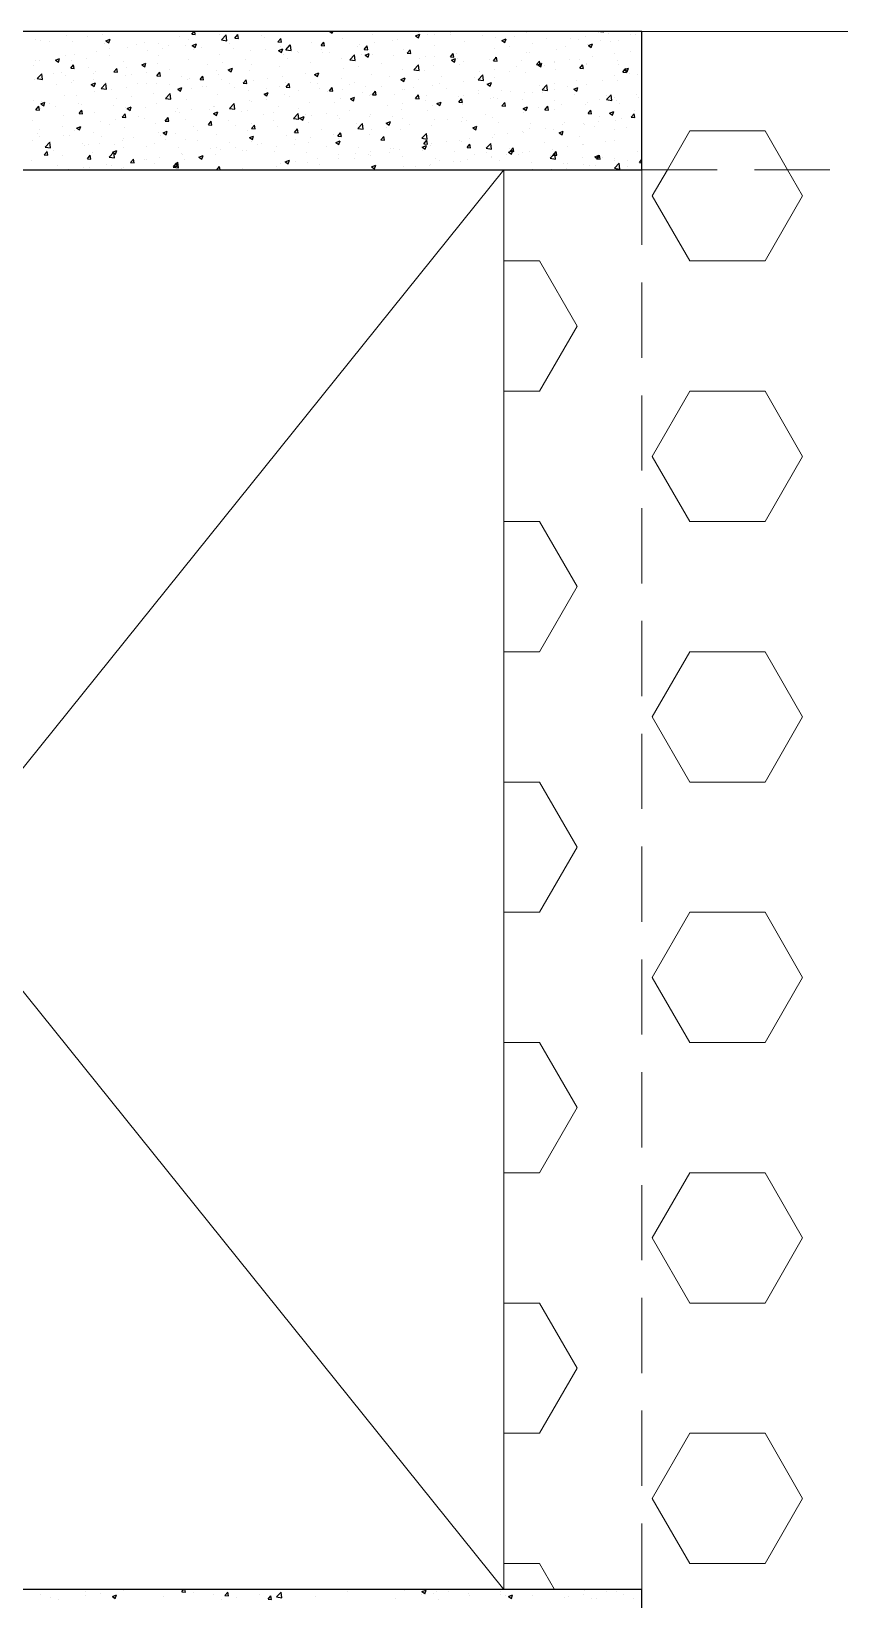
# Model space of a CAD drawing. Header units: millimetres. Extents: x 331487 to 517269, y 198509 to 399936.
# Drawn here: x 397064 to 398409, y 384942 to 387549 of the extents above; entities that cross this region are included whole.
import ezdxf

# ---------------------------------------------------------------- set-up
doc = ezdxf.new("R2010")
doc.units = ezdxf.units.MM
doc.header["$MEASUREMENT"] = 0
doc.linetypes.add('DASHED', pattern=[0.75, 0.5, -0.25])
doc.linetypes.add('DASHED2', pattern=[0.375, 0.25, -0.125])
doc.layers.add('9th_Sunk', color=251, linetype='DASHED', lineweight=5)
doc.layers.add('BEAM', color=1, linetype='Continuous', lineweight=5)
doc.layers.add('COLUMN', color=6, linetype='Continuous')

msp = doc.modelspace()

# ---------------------------------------------------------------- linework, layer by layer
at = {"layer": '9th_Sunk', "linetype": 'Continuous'}
for p, q in [((398122.4, 387319), (398159.8, 387383.9)), ((398159.8, 387383.9), (398284.8, 387383.9)), ((398322.2, 387319), (398284.8, 387383.9)), ((398097.3, 387275.6), (398122.4, 387319)), ((398347.3, 387275.6), (398322.2, 387319)), ((398159.8, 387167.4), (398097.3, 387275.6)), ((398284.8, 387167.4), (398347.3, 387275.6)), ((397850.1, 387167.4), (397909.8, 387167.4)), ((397972.3, 387059.1), (397909.8, 387167.4)), ((398159.8, 387167.4), (398284.8, 387167.4)), ((397909.8, 386950.8), (397972.3, 387059.1)), ((397850.1, 386950.8), (397909.8, 386950.8)), ((398097.3, 386842.6), (398159.8, 386950.8)), ((398159.8, 386950.8), (398284.8, 386950.8)), ((398347.3, 386842.6), (398284.8, 386950.8)), ((398159.8, 386734.3), (398097.3, 386842.6)), ((398284.8, 386734.3), (398347.3, 386842.6)), ((397850.1, 386734.3), (397909.8, 386734.3)), ((397972.3, 386626.1), (397909.8, 386734.3)), ((398159.8, 386734.3), (398284.8, 386734.3)), ((397909.8, 386517.8), (397972.3, 386626.1)), ((397850.1, 386517.8), (397909.8, 386517.8)), ((398097.3, 386409.6), (398159.8, 386517.8)), ((398159.8, 386517.8), (398284.8, 386517.8)), ((398347.3, 386409.6), (398284.8, 386517.8)), ((398159.8, 386301.3), (398097.3, 386409.6)), ((398284.8, 386301.3), (398347.3, 386409.6)), ((397850.1, 386301.3), (397909.8, 386301.3)), ((397972.3, 386193.1), (397909.8, 386301.3)), ((398159.8, 386301.3), (398284.8, 386301.3)), ((397909.8, 386084.8), (397972.3, 386193.1)), ((397850.1, 386084.8), (397909.8, 386084.8)), ((398097.3, 385976.6), (398159.8, 386084.8)), ((398159.8, 386084.8), (398284.8, 386084.8)), ((398347.3, 385976.6), (398284.8, 386084.8)), ((398159.8, 385868.3), (398097.3, 385976.6)), ((398284.8, 385868.3), (398347.3, 385976.6)), ((397850.1, 385868.3), (397909.8, 385868.3)), ((397972.3, 385760.1), (397909.8, 385868.3)), ((398159.8, 385868.3), (398284.8, 385868.3)), ((397909.8, 385651.8), (397972.3, 385760.1)), ((397850.1, 385651.8), (397909.8, 385651.8)), ((398097.3, 385543.6), (398159.8, 385651.8)), ((398159.8, 385651.8), (398284.8, 385651.8)), ((398347.3, 385543.6), (398284.8, 385651.8)), ((398159.8, 385435.3), (398097.3, 385543.6)), ((398284.8, 385435.3), (398347.3, 385543.6)), ((397850.1, 385435.3), (397909.8, 385435.3)), ((397972.3, 385327), (397909.8, 385435.3)), ((398159.8, 385435.3), (398284.8, 385435.3)), ((397909.8, 385218.8), (397972.3, 385327)), ((397850.1, 385218.8), (397909.8, 385218.8)), ((398097.3, 385110.5), (398159.8, 385218.8)), ((398159.8, 385218.8), (398284.8, 385218.8)), ((398347.3, 385110.5), (398284.8, 385218.8)), ((398159.8, 385002.3), (398097.3, 385110.5)), ((398284.8, 385002.3), (398347.3, 385110.5)), ((397850.1, 385002.3), (397909.8, 385002.3)), ((397934.8, 384959), (397909.8, 385002.3)), ((398159.8, 385002.3), (398284.8, 385002.3))]:
    msp.add_line(p, q, dxfattribs=at)
at = {"layer": 'BEAM'}
for p, q in [((398080.1, 387549), (402900.1, 387549)), ((397850.1, 387319), (397850.1, 384959))]:
    msp.add_line(p, q, dxfattribs=at)
at = {"layer": 'BEAM', "ltscale": 250}
for p, q in [((395950.1, 384959), (397850.1, 387319)), ((395950.1, 387319), (397850.1, 384959))]:
    msp.add_line(p, q, dxfattribs=at)
at = {"layer": 'BEAM', "linetype": 'DASHED2', "ltscale": 500}
for q in [(398080.1, 384959), (402900.1, 387319)]:
    msp.add_line((398080.1, 387319), q, dxfattribs=at)
at = {"layer": 'COLUMN'}
for p, q in [((398080.1, 387549), (393590.1, 387549)), ((398080.1, 387319), (398080.1, 387549)), ((395950.1, 387319), (398080.1, 387319)), ((398080.1, 384959), (395950.1, 384959)), ((398080.1, 384659), (398080.1, 384959))]:
    msp.add_line(p, q, dxfattribs=at)
at = {"layer": 'COLUMN', "color": 2, "linetype": 'Continuous'}
for p, q in [((397123.1, 387541.8), (397123.1, 387541.8)), ((397158, 387539.8), (397158, 387539.8)), ((397173.6, 387548.2), (397173.6, 387548.2)), ((397183.1, 387543.1), (397183.1, 387543.1)), ((397220.9, 387548.1), (397220.9, 387548.1)), ((397310.9, 387540.2), (397310.9, 387540.2)), ((397331.1, 387544.2), (397335.2, 387549)), ((397331.1, 387544.2), (397337, 387543.6)), ((397337, 387543.6), (397336, 387549)), ((397378.1, 387543.3), (397378.1, 387543.3)), ((397380.6, 387534.9), (397388.4, 387543)), ((397389.5, 387533.5), (397388.4, 387543)), ((397402.8, 387537.9), (397407.6, 387543.6)), ((397408.8, 387537.4), (397407.6, 387543.6)), ((397446.8, 387541.8), (397446.8, 387541.8)), ((397451.5, 387538.3), (397451.5, 387538.3)), ((397509.8, 387548.3), (397509.8, 387548.3)), ((397560.7, 387549), (397564.7, 387546.3)), ((397564.7, 387546.3), (397565.6, 387549)), ((397582.1, 387538), (397582.1, 387538)), ((397632.6, 387544.4), (397632.6, 387544.4)), ((397654.5, 387548.7), (397654.5, 387548.7)), ((397703.4, 387541.7), (397710.4, 387544.4)), ((397703.4, 387541.7), (397708.4, 387538.3)), ((397707.9, 387546.5), (397707.9, 387546.5)), ((397708.4, 387538.3), (397710.4, 387544.4)), ((397722.9, 387543.3), (397722.9, 387543.3)), ((397735.7, 387543.9), (397735.7, 387543.9)), ((397760.8, 387547.2), (397760.8, 387547.2)), ((397761.2, 387544.2), (397761.2, 387544.2)), ((397814.6, 387542), (397814.6, 387542)), ((397837.1, 387539.6), (397837.1, 387539.6)), ((397868, 387539.7), (397868, 387539.7)), ((397888.4, 387546.6), (397888.4, 387546.6)), ((397953.7, 387548.6), (397953.7, 387548.6)), ((397986.6, 387541), (397986.6, 387541)), ((398007.1, 387546.4), (398007.1, 387546.4)), ((398011.1, 387549), (398016.6, 387548.2)), ((398016.6, 387548.2), (398016.5, 387549)), ((398024.5, 387545.9), (398024.5, 387545.9)), ((398060.4, 387544.1), (398060.4, 387544.1)), ((398068.7, 387543.7), (398068.7, 387543.7)), ((397071.8, 387534.7), (397071.8, 387534.7)), ((397079.7, 387533.9), (397079.7, 387533.9)), ((397094.9, 387531.5), (397094.9, 387531.5)), ((397133, 387531.6), (397133, 387531.6)), ((397172.4, 387514.9), (397172.4, 387514.9)), ((397186.4, 387529.4), (397186.4, 387529.4)), ((397188.3, 387533.5), (397195.3, 387536.1)), ((397188.3, 387533.5), (397193.3, 387530.1)), ((397193.2, 387530.1), (397195.3, 387536.1)), ((397194.2, 387520.2), (397194.2, 387520.2)), ((397224.3, 387522.4), (397224.3, 387522.4)), ((397239.8, 387527.1), (397239.8, 387527.1)), ((397252.6, 387530.2), (397252.6, 387530.2)), ((397257.8, 387517), (397257.8, 387517)), ((397275.7, 387529.4), (397275.7, 387529.4)), ((397282.8, 387520.3), (397282.8, 387520.3)), ((397293.2, 387524.9), (397293.2, 387524.9)), ((397320.7, 387525.2), (397320.7, 387525.2)), ((397326.2, 387535.8), (397326.2, 387535.8)), ((397332, 387525.4), (397339, 387528.1)), ((397332, 387525.4), (397337, 387522.1)), ((397334.8, 387518.2), (397334.8, 387518.2)), ((397337, 387522.1), (397339, 387528.1)), ((397346.6, 387522.6), (397346.6, 387522.6)), ((397380.6, 387534.9), (397389.5, 387533.5)), ((397383.9, 387533.6), (397383.9, 387533.6)), ((397393.2, 387528.2), (397393.2, 387528.2)), ((397400, 387520.3), (397400, 387520.3)), ((397402.8, 387537.9), (397408.8, 387537.4)), ((397408.9, 387536.9), (397408.9, 387536.9)), ((397428.3, 387517.1), (397428.3, 387517.1)), ((397453.3, 387518.1), (397453.3, 387518.1)), ((397474.5, 387531.6), (397479.3, 387537.3)), ((397474.5, 387531.6), (397480.5, 387531.1)), ((397475.7, 387517.4), (397482.7, 387520.1)), ((397475.7, 387517.4), (397480.7, 387514.1)), ((397478.8, 387523.5), (397478.8, 387523.5)), ((397480.5, 387531.1), (397479.3, 387537.3)), ((397480.7, 387514.1), (397482.7, 387520.1)), ((397487.4, 387518.3), (397495.1, 387526.4)), ((397487.4, 387518.3), (397496.3, 387517)), ((397496.3, 387517), (397495.2, 387526.5)), ((397506.7, 387515.8), (397506.7, 387515.8)), ((397508.6, 387514), (397508.6, 387514)), ((397530.7, 387531), (397530.7, 387531)), ((397546.2, 387525.3), (397551.1, 387531.1)), ((397546.2, 387525.3), (397552.2, 387524.8)), ((397546.5, 387519), (397546.5, 387519)), ((397548, 387513.3), (397548, 387513.3)), ((397552.2, 387524.8), (397551.1, 387531.1)), ((397560.1, 387513.6), (397560.1, 387513.6)), ((397606.3, 387523.3), (397606.3, 387523.3)), ((397609.7, 387527.3), (397609.7, 387527.3)), ((397618, 387519.1), (397622.8, 387524.8)), ((397618, 387519.1), (397623.9, 387518.5)), ((397619.4, 387509.4), (397626.4, 387512.1)), ((397623.9, 387518.5), (397622.8, 387524.8)), ((397624.4, 387506.1), (397626.4, 387512.1)), ((397634.7, 387530.6), (397634.7, 387530.6)), ((397664.6, 387533.3), (397664.6, 387533.3)), ((397672.6, 387535.6), (397672.6, 387535.6)), ((397683.3, 387518.6), (397683.3, 387518.6)), ((397689.7, 387512.8), (397694.5, 387518.5)), ((397689.7, 387512.8), (397695.7, 387512.3)), ((397695.7, 387512.3), (397694.5, 387518.5)), ((397734.6, 387525.7), (397734.6, 387525.7)), ((397761.4, 387506.5), (397766.2, 387512.2)), ((397767.4, 387506), (397766.2, 387512.2)), ((397772.3, 387512.7), (397772.3, 387512.7)), ((397785.2, 387532.1), (397785.2, 387532.1)), ((397835.5, 387521.1), (397835.5, 387521.1)), ((397847.2, 387533.7), (397854.2, 387536.4)), ((397847.2, 387533.7), (397852.1, 387530.3)), ((397852.1, 387530.3), (397854.2, 387536.4)), ((397860.5, 387524.4), (397860.5, 387524.4)), ((397887.2, 387513.3), (397887.2, 387513.3)), ((397893.8, 387513.7), (397893.8, 387513.7)), ((397898.4, 387529.3), (397898.4, 387529.3)), ((397921.4, 387537.4), (397921.4, 387537.4)), ((397937.7, 387519.7), (397937.7, 387519.7)), ((397952.1, 387523.7), (397952.1, 387523.7)), ((397961.6, 387537.7), (397961.6, 387537.7)), ((397974.8, 387535.2), (397974.8, 387535.2)), ((397989.7, 387527.2), (397989.7, 387527.2)), ((397990.9, 387525.7), (397997.9, 387528.4)), ((397990.9, 387525.7), (397995.8, 387522.3)), ((397995.8, 387522.3), (397997.9, 387528.4)), ((398010.4, 387533.7), (398010.4, 387533.7)), ((398028.1, 387532.9), (398028.1, 387532.9)), ((398041, 387534.3), (398041, 387534.3)), ((398061.3, 387514.8), (398061.3, 387514.8)), ((397068.6, 387492.1), (397068.6, 387492.1)), ((397070.6, 387501.4), (397070.6, 387501.4)), ((397077.6, 387500.1), (397077.6, 387500.1)), ((397104.3, 387501.2), (397111.3, 387503.9)), ((397104.3, 387501.2), (397109.2, 387497.8)), ((397109.2, 387497.8), (397111.3, 387503.9)), ((397121.9, 387508.5), (397121.9, 387508.5)), ((397129.8, 387487.8), (397134.6, 387493.5)), ((397129.8, 387487.8), (397135.7, 387487.2)), ((397131.7, 387500.4), (397131.7, 387500.4)), ((397135.7, 387487.2), (397134.6, 387493.5)), ((397135.9, 387510.2), (397135.9, 387510.2)), ((397156.8, 387503.7), (397156.8, 387503.7)), ((397159.9, 387488.2), (397159.9, 387488.2)), ((397194.6, 387508.6), (397194.6, 387508.6)), ((397201.5, 387481.5), (397206.3, 387487.2)), ((397207.5, 387481), (397206.3, 387487.2)), ((397218.2, 387498.2), (397218.2, 387498.2)), ((397223.1, 387489.1), (397223.1, 387489.1)), ((397248, 387493.2), (397255, 387495.9)), ((397248, 387493.2), (397252.9, 387489.8)), ((397252.9, 387489.8), (397255, 387495.9)), ((397274.5, 387496.1), (397274.5, 387496.1)), ((397276.5, 387508.2), (397276.5, 387508.2)), ((397294.4, 387485.8), (397294.4, 387485.8)), ((397325, 387502.5), (397325, 387502.5)), ((397357.5, 387494.1), (397357.5, 387494.1)), ((397376.9, 387510), (397376.9, 387510)), ((397382.6, 387497.4), (397382.6, 387497.4)), ((397391.7, 387485.2), (397398.7, 387487.9)), ((397396.7, 387481.8), (397398.7, 387487.9)), ((397420.5, 387502.4), (397420.5, 387502.4)), ((397431.3, 387493.2), (397431.3, 387493.2)), ((397477.6, 387490.2), (397477.6, 387490.2)), ((397483.6, 387510.7), (397483.6, 387510.7)), ((397489.7, 387503.3), (397489.7, 387503.3)), ((397529.5, 387497.7), (397529.5, 387497.7)), ((397580.8, 387504.7), (397580.8, 387504.7)), ((397583.4, 387487.9), (397583.4, 387487.9)), ((397594.1, 387501.8), (397601.9, 387509.9)), ((397594.1, 387501.8), (397603, 387500.4)), ((397603, 387500.4), (397601.9, 387509.9)), ((397608.4, 387491.2), (397608.4, 387491.2)), ((397613.5, 387511.3), (397613.5, 387511.3)), ((397619.4, 387509.4), (397624.4, 387506.1)), ((397631.4, 387511.1), (397631.4, 387511.1)), ((397646.3, 387496.2), (397646.3, 387496.2)), ((397666.9, 387509.1), (397666.9, 387509.1)), ((397700.8, 387485.2), (397708.6, 387493.3)), ((397709.7, 387483.9), (397708.6, 387493.4)), ((397709.4, 387504.5), (397709.4, 387504.5)), ((397720.3, 387506.8), (397720.3, 387506.8)), ((397733.4, 387492.4), (397733.4, 387492.4)), ((397734.5, 387507.8), (397734.5, 387507.8)), ((397761.4, 387506.5), (397767.4, 387506)), ((397763.1, 387501.4), (397770.1, 387504.1)), ((397763.1, 387501.4), (397768.1, 387498.1)), ((397768.1, 387498.1), (397770.1, 387504.1)), ((397773.6, 387504.6), (397773.6, 387504.6)), ((397777.1, 387493.6), (397777.1, 387493.6)), ((397783.9, 387498.8), (397783.9, 387498.8)), ((397827, 387502.3), (397827, 387502.3)), ((397833.1, 387500.2), (397838, 387506)), ((397833.1, 387500.2), (397839.1, 387499.7)), ((397835.4, 387503.7), (397835.4, 387503.7)), ((397835.9, 387506.3), (397835.9, 387506.3)), ((397839.1, 387499.7), (397838, 387506)), ((397872.1, 387489.9), (397872.1, 387489.9)), ((397880.4, 387500), (397880.4, 387500)), ((397904.9, 387494), (397909.7, 387499.7)), ((397904.9, 387494), (397910.8, 387493.4)), ((397906.8, 387493.4), (397913.8, 387496.1)), ((397906.8, 387493.4), (397911.8, 387490.1)), ((397910.8, 387493.4), (397909.7, 387499.7)), ((397911.8, 387490.1), (397913.8, 387496.1)), ((397917.7, 387491.7), (397917.7, 387491.7)), ((397933.8, 387497.8), (397933.8, 387497.8)), ((397935.2, 387498.2), (397935.2, 387498.2)), ((397936.5, 387486.4), (397936.5, 387486.4)), ((397960.3, 387501.5), (397960.3, 387501.5)), ((397976, 387501.7), (397976, 387501.7)), ((397976.6, 387487.7), (397981.4, 387493.4)), ((397976.6, 387487.7), (397982.6, 387487.2)), ((397982.6, 387487.1), (397981.4, 387493.4)), ((397987.2, 387495.5), (397987.2, 387495.5)), ((397988.5, 387493.9), (397988.5, 387493.9)), ((397998.2, 387506.5), (397998.2, 387506.5)), ((398034.4, 387511.7), (398034.4, 387511.7)), ((398039.8, 387501), (398039.8, 387501)), ((398040.5, 387493.3), (398040.5, 387493.3)), ((398048.3, 387481.4), (398053.1, 387487.1)), ((398050.6, 387485.4), (398057.6, 387488.1)), ((398054.3, 387480.9), (398053.1, 387487.1)), ((398055.5, 387482), (398057.6, 387488.1)), ((397069.3, 387468.2), (397069.3, 387468.2)), ((397073.7, 387470.6), (397081.5, 387478.7)), ((397073.7, 387470.6), (397082.6, 387469.2)), ((397081.3, 387469.3), (397081.3, 387469.3)), ((397082.6, 387469.2), (397081.5, 387478.7)), ((397101.6, 387478.2), (397101.6, 387478.2)), ((397105.4, 387460.9), (397105.4, 387460.9)), ((397113.6, 387480.5), (397113.6, 387480.5)), ((397120.7, 387475.2), (397120.7, 387475.2)), ((397130.5, 387464.2), (397130.5, 387464.2)), ((397134.7, 387467.1), (397134.7, 387467.1)), ((397163.9, 387460.9), (397170.9, 387463.6)), ((397163.9, 387460.9), (397168.9, 387457.6)), ((397167, 387478.3), (397167, 387478.3)), ((397168.3, 387469.2), (397168.3, 387469.2)), ((397168.9, 387457.6), (397170.9, 387463.6)), ((397171.2, 387481.6), (397171.2, 387481.6)), ((397180.4, 387454), (397188.2, 387462.1)), ((397188, 387464.8), (397188, 387464.8)), ((397189.3, 387452.7), (397188.2, 387462.2)), ((397201.5, 387481.5), (397207.5, 387481)), ((397220.3, 387476), (397220.3, 387476)), ((397231.5, 387477.5), (397231.5, 387477.5)), ((397241.4, 387462.6), (397241.4, 387462.6)), ((397256.4, 387463.2), (397256.4, 387463.2)), ((397256.5, 387480.8), (397256.5, 387480.8)), ((397273.2, 387475.2), (397278, 387481)), ((397273.2, 387475.2), (397279.2, 387474.7)), ((397273.3, 387462.8), (397273.3, 387462.8)), ((397273.7, 387473.8), (397273.7, 387473.8)), ((397279.2, 387474.7), (397278, 387481)), ((397294.8, 387460.3), (397294.8, 387460.3)), ((397314.7, 387473.2), (397314.7, 387473.2)), ((397323.8, 387469.2), (397323.8, 387469.2)), ((397327.1, 387471.5), (397327.1, 387471.5)), ((397344.9, 387468.9), (397349.8, 387474.7)), ((397344.9, 387468.9), (397350.9, 387468.4)), ((397350.9, 387468.4), (397349.8, 387474.7)), ((397373, 387483.2), (397373, 387483.2)), ((397375.7, 387476.7), (397375.7, 387476.7)), ((397380.5, 387469.2), (397380.5, 387469.2)), ((397391.7, 387485.2), (397396.7, 387481.8)), ((397394.1, 387463), (397394.1, 387463)), ((397416.7, 387462.7), (397421.5, 387468.4)), ((397416.7, 387462.7), (397422.6, 387462.1)), ((397422.6, 387462.1), (397421.5, 387468.4)), ((397427.1, 387483.8), (397427.1, 387483.8)), ((397433.9, 387467), (397433.9, 387467)), ((397457.3, 387471.3), (397457.3, 387471.3)), ((397482.3, 387474.6), (397482.3, 387474.6)), ((397487.3, 387464.7), (397487.3, 387464.7)), ((397488.4, 387456.4), (397493.2, 387462.1)), ((397494.4, 387455.9), (397493.2, 387462.1)), ((397520.2, 387479.6), (397520.2, 387479.6)), ((397528.3, 387464.4), (397528.3, 387464.4)), ((397535.4, 387477.2), (397542.4, 387479.9)), ((397535.4, 387477.2), (397540.4, 387473.8)), ((397540.4, 387473.8), (397542.4, 387479.9)), ((397540.6, 387462.5), (397540.6, 387462.5)), ((397579.6, 387471.4), (397579.6, 387471.4)), ((397594, 387460.2), (397594, 387460.2)), ((397602.2, 387463.6), (397602.2, 387463.6)), ((397630.1, 387477.8), (397630.1, 387477.8)), ((397660.5, 387473.6), (397660.5, 387473.6)), ((397679.1, 387469.2), (397686.1, 387471.9)), ((397679.1, 387469.2), (397684.1, 387465.8)), ((397682.1, 387485.3), (397682.1, 387485.3)), ((397683.1, 387465), (397683.1, 387465)), ((397684.1, 387465.8), (397686.1, 387471.9)), ((397700.8, 387485.2), (397709.7, 387483.9)), ((397708.2, 387468.3), (397708.2, 387468.3)), ((397718.8, 387483.6), (397718.8, 387483.6)), ((397742.8, 387461.7), (397742.8, 387461.7)), ((397746, 387473.3), (397746, 387473.3)), ((397782.7, 387465.5), (397782.7, 387465.5)), ((397801.1, 387471.7), (397801.1, 387471.7)), ((397807.5, 387468.7), (397815.3, 387476.8)), ((397807.5, 387468.7), (397816.4, 387467.3)), ((397809.2, 387481.6), (397809.2, 387481.6)), ((397816.4, 387467.3), (397815.3, 387476.8)), ((397822.8, 387461.2), (397829.8, 387463.8)), ((397822.8, 387461.2), (397827.8, 387457.8)), ((397827.8, 387457.8), (397829.8, 387463.8)), ((397834.2, 387484.9), (397834.2, 387484.9)), ((397834.7, 387473), (397834.7, 387473)), ((397859.4, 387481.7), (397859.4, 387481.7)), ((397886, 387480), (397886, 387480)), ((397914.3, 387452.1), (397922, 387460.2)), ((397923.2, 387450.8), (397922.1, 387460.3)), ((397934, 387462.1), (397934, 387462.1)), ((397971.8, 387467.1), (397971.8, 387467.1)), ((397987.2, 387460.6), (397987.2, 387460.6)), ((398014.2, 387466.7), (398014.2, 387466.7)), ((398035, 387475.4), (398035, 387475.4)), ((398038.6, 387467.7), (398038.6, 387467.7)), ((398048.3, 387481.4), (398054.3, 387480.9)), ((398050.6, 387485.4), (398055.5, 387482)), ((398060, 387478.7), (398060, 387478.7)), ((398072.6, 387476.7), (398072.6, 387476.7)), ((397068.1, 387434.9), (397068.1, 387434.9)), ((397119.5, 387441.9), (397119.5, 387441.9)), ((397139.8, 387443.2), (397139.8, 387443.2)), ((397170, 387448.3), (397170, 387448.3)), ((397180.5, 387454), (397189.3, 387452.7)), ((397198.1, 387453.2), (397198.1, 387453.2)), ((397205.2, 387438.1), (397205.2, 387438.1)), ((397221.9, 387455.8), (397221.9, 387455.8)), ((397230.2, 387441.4), (397230.2, 387441.4)), ((397268.1, 387446.4), (397268.1, 387446.4)), ((397287.2, 387437.5), (397295, 387445.6)), ((397287.2, 387437.5), (397296.1, 387436.1)), ((397296.1, 387436.1), (397295, 387445.6)), ((397307.7, 387452.9), (397314.7, 387455.6)), ((397307.7, 387452.9), (397312.6, 387449.6)), ((397312.6, 387449.6), (397314.7, 387455.6)), ((397322.6, 387436), (397322.6, 387436)), ((397331.2, 387454.7), (397331.2, 387454.7)), ((397348.2, 387458.1), (397348.2, 387458.1)), ((397356.3, 387458), (397356.3, 387458)), ((397374.5, 387443.5), (397374.5, 387443.5)), ((397401.6, 387455.8), (397401.6, 387455.8)), ((397425.8, 387450.5), (397425.8, 387450.5)), ((397451.4, 387444.9), (397458.4, 387447.6)), ((397451.4, 387444.9), (397456.3, 387441.6)), ((397455, 387453.6), (397455, 387453.6)), ((397456, 387435.1), (397456, 387435.1)), ((397456.3, 387441.6), (397458.4, 387447.6)), ((397476.3, 387456.9), (397476.3, 387456.9)), ((397485.5, 387443.6), (397485.5, 387443.6)), ((397488.4, 387456.4), (397494.4, 387455.9)), ((397493.9, 387440.1), (397493.9, 387440.1)), ((397508.3, 387451.3), (397508.3, 387451.3)), ((397543.9, 387453.6), (397543.9, 387453.6)), ((397557.1, 387448.4), (397557.1, 387448.4)), ((397560.1, 387450.1), (397564.9, 387455.9)), ((397560.1, 387450.1), (397566.1, 387449.6)), ((397561.7, 387449), (397561.7, 387449)), ((397566.1, 387449.6), (397564.9, 387455.8)), ((397578.4, 387438.1), (397578.4, 387438.1)), ((397582.1, 387451.7), (397582.1, 387451.7)), ((397595.1, 387436.9), (397602.1, 387439.6)), ((397595.1, 387436.9), (397600.1, 387433.6)), ((397600.1, 387433.6), (397602.1, 387439.6)), ((397615.1, 387446.8), (397615.1, 387446.8)), ((397620, 387456.7), (397620, 387456.7)), ((397626.1, 387441.7), (397626.1, 387441.7)), ((397628.9, 387444.6), (397628.9, 387444.6)), ((397631.8, 387443.8), (397636.7, 387449.6)), ((397631.8, 387443.8), (397637.8, 387443.3)), ((397637.8, 387443.3), (397636.7, 387449.6)), ((397647.4, 387458), (397647.4, 387458)), ((397668.5, 387444.5), (397668.5, 387444.5)), ((397680.9, 387452), (397680.9, 387452)), ((397684.5, 387451.7), (397684.5, 387451.7)), ((397700.8, 387455.7), (397700.8, 387455.7)), ((397703.6, 387437.6), (397708.4, 387443.3)), ((397703.6, 387437.6), (397709.5, 387437)), ((397709.5, 387437), (397708.4, 387443.3)), ((397719.7, 387433.9), (397719.7, 387433.9)), ((397721.9, 387442.3), (397721.9, 387442.3)), ((397732.2, 387459.1), (397732.2, 387459.1)), ((397754.2, 387453.5), (397754.2, 387453.5)), ((397775.2, 387440), (397775.2, 387440)), ((397775.3, 387431.3), (397780.1, 387437)), ((397781.3, 387430.8), (397780.1, 387437)), ((397782.9, 387442.2), (397782.9, 387442.2)), ((397807.5, 387451.2), (397807.5, 387451.2)), ((397807.9, 387445.5), (397807.9, 387445.5)), ((397828.6, 387437.8), (397828.6, 387437.8)), ((397833.4, 387439.7), (397833.4, 387439.7)), ((397839.3, 387436.7), (397839.3, 387436.7)), ((397845.8, 387450.5), (397845.8, 387450.5)), ((397860.9, 387448.9), (397860.9, 387448.9)), ((397882, 387435.5), (397882, 387435.5)), ((397884.8, 387446.7), (397884.8, 387446.7)), ((397897.6, 387446.7), (397897.6, 387446.7)), ((397908.9, 387458.8), (397908.9, 387458.8)), ((397914.3, 387452.1), (397923.2, 387450.8)), ((397914.3, 387446.7), (397914.3, 387446.7)), ((397935.3, 387453.1), (397935.3, 387453.1)), ((397955.9, 387456.7), (397955.9, 387456.7)), ((397966.5, 387453.2), (397973.5, 387455.8)), ((397966.5, 387453.2), (397971.5, 387449.8)), ((397967.7, 387444.4), (397967.7, 387444.4)), ((397971.5, 387449.8), (397973.5, 387455.8)), ((398008.7, 387435.9), (398008.7, 387435.9)), ((398021, 387435.6), (398028.8, 387443.7)), ((398021, 387435.6), (398029.9, 387434.2)), ((398021.1, 387442.2), (398021.1, 387442.2)), ((398029.9, 387434.2), (398028.8, 387443.7)), ((398033.7, 387439.2), (398033.7, 387439.2)), ((398037.4, 387434.4), (398037.4, 387434.4)), ((398071.6, 387444.2), (398071.6, 387444.2)), ((398074.5, 387439.9), (398074.5, 387439.9)), ((397071.9, 387418.8), (397076.7, 387424.6)), ((397071.9, 387418.8), (397077.9, 387418.3)), ((397077.9, 387418.3), (397076.7, 387424.6)), ((397079.1, 387421.5), (397079.1, 387421.5)), ((397079.9, 387428.7), (397086.9, 387431.4)), ((397079.9, 387428.7), (397084.9, 387425.3)), ((397081.4, 387433.2), (397081.4, 387433.2)), ((397084.9, 387425.3), (397086.9, 387431.4)), ((397093.7, 387429.7), (397093.7, 387429.7)), ((397104.1, 387424.8), (397104.1, 387424.8)), ((397118.3, 387408.6), (397118.3, 387408.6)), ((397142, 387429.8), (397142, 387429.8)), ((397143.6, 387412.5), (397148.5, 387418.3)), ((397143.6, 387412.5), (397149.6, 387412)), ((397147.1, 387427.4), (397147.1, 387427.4)), ((397149.6, 387412), (397148.5, 387418.3)), ((397168.8, 387415), (397168.8, 387415)), ((397200.4, 387425.2), (397200.4, 387425.2)), ((397215.4, 387406.3), (397220.2, 387412)), ((397221.3, 387405.7), (397220.2, 387412)), ((397220.7, 387422.5), (397220.7, 387422.5)), ((397223.6, 387420.7), (397230.6, 387423.4)), ((397223.6, 387420.7), (397228.6, 387417.3)), ((397228.6, 387417.3), (397230.6, 387423.4)), ((397253.8, 387422.9), (397253.8, 387422.9)), ((397272, 387429.6), (397272, 387429.6)), ((397304.9, 387415.2), (397304.9, 387415.2)), ((397307.2, 387420.7), (397307.2, 387420.7)), ((397310.6, 387413.6), (397310.6, 387413.6)), ((397330, 387418.5), (397330, 387418.5)), ((397360.6, 387418.4), (397360.6, 387418.4)), ((397367.4, 387412.7), (397374.4, 387415.4)), ((397367.4, 387412.7), (397372.3, 387409.3)), ((397367.8, 387423.5), (397367.8, 387423.5)), ((397368.9, 387423.6), (397368.9, 387423.6)), ((397372.3, 387409.3), (397374.3, 387415.4)), ((397373.3, 387410.2), (397373.3, 387410.2)), ((397393.9, 387420.9), (397401.7, 387429)), ((397393.9, 387420.9), (397402.8, 387419.6)), ((397402.8, 387419.6), (397401.7, 387429)), ((397414, 387416.2), (397414, 387416.2)), ((397424.6, 387417.2), (397424.6, 387417.2)), ((397427.2, 387433.6), (397427.2, 387433.6)), ((397431, 387431.8), (397431, 387431.8)), ((397451.2, 387411.6), (397451.2, 387411.6)), ((397467.4, 387413.9), (397467.4, 387413.9)), ((397475.1, 387423.6), (397475.1, 387423.6)), ((397500.6, 387404.4), (397508.4, 387412.5)), ((397509.5, 387403), (397508.4, 387412.5)), ((397509.5, 387421.6), (397509.5, 387421.6)), ((397520.7, 387411.6), (397520.7, 387411.6)), ((397527.1, 387431.1), (397527.1, 387431.1)), ((397530.8, 387409), (397530.8, 387409)), ((397555.8, 387412.3), (397555.8, 387412.3)), ((397567.8, 387431.6), (397567.8, 387431.6)), ((397574.1, 387409.4), (397574.1, 387409.4)), ((397593.7, 387417.3), (397593.7, 387417.3)), ((397627.7, 387411.3), (397627.7, 387411.3)), ((397656.8, 387425.6), (397656.8, 387425.6)), ((397679.6, 387418.8), (397679.6, 387418.8)), ((397681.8, 387428.9), (397681.8, 387428.9)), ((397722.6, 387416.7), (397722.6, 387416.7)), ((397731, 387425.8), (397731, 387425.8)), ((397738.8, 387428.9), (397745.8, 387431.6)), ((397738.8, 387428.9), (397743.8, 387425.6)), ((397743.8, 387425.6), (397745.8, 387431.6)), ((397775.3, 387431.3), (397781.3, 387430.8)), ((397781, 387426.7), (397781, 387426.7)), ((397781.5, 387432.2), (397781.5, 387432.2)), ((397819.5, 387411), (397819.5, 387411)), ((397847, 387425), (397851.8, 387430.8)), ((397847, 387425), (397853, 387424.5)), ((397853, 387424.5), (397851.8, 387430.7)), ((397882.5, 387420.9), (397889.5, 387423.6)), ((397882.5, 387420.9), (397887.5, 387417.5)), ((397882.6, 387419.3), (397882.6, 387419.3)), ((397883.6, 387413.5), (397883.6, 387413.5)), ((397887.5, 387417.5), (397889.5, 387423.6)), ((397907.7, 387422.6), (397907.7, 387422.6)), ((397918.7, 387418.7), (397923.6, 387424.5)), ((397918.7, 387418.7), (397924.7, 387418.2)), ((397924.7, 387418.2), (397923.6, 387424.5)), ((397934.1, 387419.9), (397934.1, 387419.9)), ((397935.4, 387433.3), (397935.4, 387433.3)), ((397945.5, 387427.6), (397945.5, 387427.6)), ((397986, 387427.4), (397986, 387427.4)), ((397988.8, 387431), (397988.8, 387431)), ((397990.5, 387412.5), (397995.3, 387418.2)), ((397990.5, 387412.5), (397996.4, 387411.9)), ((397996.4, 387411.9), (397995.3, 387418.2)), ((398026.2, 387412.9), (398033.2, 387415.6)), ((398026.2, 387412.9), (398031.2, 387409.5)), ((398031.2, 387409.5), (398033.2, 387415.6)), ((398042.2, 387428.7), (398042.2, 387428.7)), ((398062.2, 387406.2), (398067, 387411.9)), ((398068.2, 387405.7), (398067, 387411.9)), ((398068.4, 387417.1), (398068.4, 387417.1)), ((397066.9, 387401.6), (397066.9, 387401.6)), ((397077.8, 387385.3), (397077.8, 387385.3)), ((397115.7, 387390.3), (397115.7, 387390.3)), ((397135.6, 387383.5), (397135.6, 387383.5)), ((397139.6, 387388.4), (397146.6, 387391.1)), ((397139.6, 387388.4), (397144.6, 387385.1)), ((397144.6, 387385.1), (397146.6, 387391.1)), ((397167.5, 387381.7), (397167.5, 387381.7)), ((397178.9, 387398.6), (397178.9, 387398.6)), ((397193.9, 387393.5), (397193.9, 387393.5)), ((397203.9, 387401.9), (397203.9, 387401.9)), ((397215.4, 387406.3), (397221.3, 387405.7)), ((397219.5, 387389.2), (397219.5, 387389.2)), ((397241.8, 387406.9), (397241.8, 387406.9)), ((397252.3, 387403.6), (397252.3, 387403.6)), ((397270.8, 387396.3), (397270.8, 387396.3)), ((397276.2, 387381.6), (397276.2, 387381.6)), ((397283.3, 387380.4), (397290.3, 387383.1)), ((397287.1, 387400), (397291.9, 387405.7)), ((397287.1, 387400), (397293.1, 387399.5)), ((397288.3, 387377.1), (397290.3, 387383.1)), ((397293.1, 387399.5), (397291.9, 387405.7)), ((397321.3, 387402.7), (397321.3, 387402.7)), ((397334.5, 387391.6), (397334.5, 387391.6)), ((397341.5, 387384.1), (397341.5, 387384.1)), ((397358.8, 387393.7), (397363.6, 387399.5)), ((397358.8, 387393.7), (397364.8, 387393.2)), ((397364.8, 387393.2), (397363.6, 387399.5)), ((397392.9, 387401.6), (397392.9, 387401.6)), ((397404.7, 387392.4), (397404.7, 387392.4)), ((397423.4, 387383.9), (397423.4, 387383.9)), ((397429.7, 387395.7), (397429.7, 387395.7)), ((397430.5, 387387.4), (397435.4, 387393.2)), ((397430.5, 387387.4), (397436.5, 387386.9)), ((397436.5, 387386.9), (397435.4, 387393.2)), ((397467.6, 387400.7), (397467.6, 387400.7)), ((397473.9, 387390.3), (397473.9, 387390.3)), ((397500.6, 387404.4), (397509.5, 387403)), ((397502.3, 387381.2), (397507.1, 387386.9)), ((397508.2, 387380.6), (397507.1, 387386.9)), ((397511.1, 387404.7), (397518.1, 387407.4)), ((397511.1, 387404.7), (397516, 387401.3)), ((397516, 387401.3), (397518.1, 387407.3)), ((397525.9, 387397.8), (397525.9, 387397.8)), ((397547.7, 387386.6), (397547.7, 387386.6)), ((397577.2, 387404.9), (397577.2, 387404.9)), ((397606, 387396.7), (397606, 387396.7)), ((397607.3, 387387.8), (397615.1, 387395.9)), ((397607.4, 387387.8), (397616.2, 387386.4)), ((397616.2, 387386.4), (397615.1, 387395.9)), ((397627.5, 387407.1), (397627.5, 387407.1)), ((397630.5, 387386.1), (397630.5, 387386.1)), ((397654.8, 387396.7), (397661.8, 387399.3)), ((397654.8, 387396.7), (397659.8, 387393.3)), ((397655.5, 387389.4), (397655.5, 387389.4)), ((397659.7, 387393.3), (397661.8, 387399.3)), ((397664.3, 387406.7), (397664.3, 387406.7)), ((397678.4, 387385.5), (397678.4, 387385.5)), ((397680.9, 387404.9), (397680.9, 387404.9)), ((397693.4, 387394.4), (397693.4, 387394.4)), ((397729.8, 387392.5), (397729.8, 387392.5)), ((397734.3, 387402.6), (397734.3, 387402.6)), ((397756.6, 387402.7), (397756.6, 387402.7)), ((397780.3, 387398.9), (397780.3, 387398.9)), ((397781.6, 387406), (397781.6, 387406)), ((397787.7, 387400.4), (397787.7, 387400.4)), ((397798.5, 387388.6), (397805.5, 387391.3)), ((397798.5, 387388.6), (397803.5, 387385.3)), ((397803.5, 387385.3), (397805.5, 387391.3)), ((397832.2, 387406.4), (397832.2, 387406.4)), ((397841, 387398.1), (397841, 387398.1)), ((397881.4, 387383.2), (397881.4, 387383.2)), ((397893.5, 387387), (397893.5, 387387)), ((397894.4, 387395.9), (397894.4, 387395.9)), ((397919.2, 387388.2), (397919.2, 387388.2)), ((397932.9, 387386.6), (397932.9, 387386.6)), ((397942.2, 387380.6), (397949.2, 387383.3)), ((397947.2, 387377.3), (397949.2, 387383.3)), ((397947.8, 387393.6), (397947.8, 387393.6)), ((397951.8, 387397), (397951.8, 387397)), ((397982.4, 387396.5), (397982.4, 387396.5)), ((397984.8, 387394.1), (397984.8, 387394.1)), ((398001.2, 387391.3), (398001.2, 387391.3)), ((398007.4, 387399.8), (398007.4, 387399.8)), ((398010.1, 387407.1), (398010.1, 387407.1)), ((398034.1, 387385.1), (398034.1, 387385.1)), ((398036.1, 387401.1), (398036.1, 387401.1)), ((398045.3, 387404.8), (398045.3, 387404.8)), ((398054.6, 387389.1), (398054.6, 387389.1)), ((398062.2, 387406.2), (398068.2, 387405.7)), ((397065.7, 387368.3), (397065.7, 387368.3)), ((397074.2, 387378.6), (397074.2, 387378.6)), ((397077.3, 387373.5), (397077.3, 387373.5)), ((397087, 387356.6), (397094.8, 387364.7)), ((397087, 387356.6), (397095.9, 387355.2)), ((397095.9, 387355.2), (397094.8, 387364.7)), ((397095.3, 387365.2), (397095.3, 387365.2)), ((397117, 387375.3), (397117, 387375.3)), ((397127.6, 387376.3), (397127.6, 387376.3)), ((397148.7, 387362.9), (397148.7, 387362.9)), ((397152.6, 387359.2), (397152.6, 387359.2)), ((397159.6, 387361.6), (397159.6, 387361.6)), ((397177.6, 387362.5), (397177.6, 387362.5)), ((397181, 387374.1), (397181, 387374.1)), ((397202.1, 387360.6), (397202.1, 387360.6)), ((397215.5, 387367.5), (397215.5, 387367.5)), ((397217.9, 387371.6), (397217.9, 387371.6)), ((397218.3, 387355.9), (397218.3, 387355.9)), ((397234.4, 387371.8), (397234.4, 387371.8)), ((397255.4, 387358.4), (397255.4, 387358.4)), ((397269.6, 387363), (397269.6, 387363)), ((397278.6, 387375.8), (397278.6, 387375.8)), ((397283.3, 387380.4), (397288.3, 387377.1)), ((397287.7, 387369.6), (397287.7, 387369.6)), ((397303.7, 387379.1), (397303.7, 387379.1)), ((397308.8, 387356.1), (397308.8, 387356.1)), ((397320.1, 387369.4), (397320.1, 387369.4)), ((397341.1, 387367.3), (397341.1, 387367.3)), ((397372.1, 387376.9), (397372.1, 387376.9)), ((397372.7, 387356.6), (397372.7, 387356.6)), ((397394.5, 387365.1), (397394.5, 387365.1)), ((397403.4, 387356.2), (397403.4, 387356.2)), ((397427, 387372.4), (397434, 387375.1)), ((397427, 387372.4), (397432, 387369.1)), ((397431.1, 387366.6), (397431.1, 387366.6)), ((397432, 387369.1), (397434, 387375.1)), ((397441.3, 387361.2), (397441.3, 387361.2)), ((397447.9, 387362.8), (397447.9, 387362.8)), ((397472.7, 387357), (397472.7, 387357)), ((397489.4, 387376.6), (397489.4, 387376.6)), ((397501.3, 387360.5), (397501.3, 387360.5)), ((397502.3, 387381.2), (397508.2, 387380.6)), ((397504.4, 387369.5), (397504.4, 387369.5)), ((397524.6, 387364.5), (397524.6, 387364.5)), ((397529.5, 387372.8), (397529.5, 387372.8)), ((397554.6, 387358.3), (397554.6, 387358.3)), ((397567.4, 387377.8), (397567.4, 387377.8)), ((397570.8, 387364.4), (397577.8, 387367.1)), ((397570.8, 387364.4), (397575.7, 387361)), ((397574, 387374.9), (397578.8, 387380.6)), ((397574, 387374.9), (397580, 387374.4)), ((397575.7, 387361), (397577.8, 387367.1)), ((397576, 387371.6), (397576, 387371.6)), ((397580, 387374.4), (397578.8, 387380.6)), ((397608, 387356), (397608, 387356)), ((397626.5, 387378), (397626.5, 387378)), ((397645.7, 387368.6), (397650.5, 387374.4)), ((397645.7, 387368.6), (397651.7, 387368.1)), ((397651.7, 387368.1), (397650.5, 387374.4)), ((397714.1, 387371.3), (397721.9, 387379.4)), ((397714.1, 387371.3), (397723, 387369.9)), ((397714.5, 387356.4), (397721.5, 387359.1)), ((397714.5, 387356.4), (397719.4, 387353)), ((397717.4, 387362.3), (397722.3, 387368.1)), ((397717.4, 387362.3), (397723.4, 387361.8)), ((397718.5, 387357), (397718.5, 387357)), ((397719.4, 387353), (397721.5, 387359.1)), ((397723, 387369.9), (397721.9, 387379.4)), ((397723.4, 387361.8), (397722.3, 387368.1)), ((397728.6, 387359.2), (397728.6, 387359.2)), ((397730.3, 387363.3), (397730.3, 387363.3)), ((397755.3, 387366.6), (397755.3, 387366.6)), ((397776.8, 387367), (397776.8, 387367)), ((397779.1, 387365.6), (397779.1, 387365.6)), ((397789.2, 387356.1), (397794, 387361.8)), ((397789.2, 387356.1), (397795.1, 387355.5)), ((397793.2, 387371.6), (397793.2, 387371.6)), ((397795.1, 387355.5), (397794, 387361.8)), ((397820.8, 387354.7), (397828.6, 387362.8)), ((397829.7, 387353.3), (397828.6, 387362.8)), ((397831, 387373.1), (397831, 387373.1)), ((397835.2, 387377), (397835.2, 387377)), ((397856.3, 387379.9), (397856.3, 387379.9)), ((397860.9, 387349.8), (397865.7, 387355.5)), ((397866.9, 387349.3), (397865.7, 387355.5)), ((397882.4, 387380.2), (397882.4, 387380.2)), ((397917.4, 387365.1), (397917.4, 387365.1)), ((397942.2, 387380.6), (397947.2, 387377.3)), ((397956.1, 387357), (397956.1, 387357)), ((397975.8, 387375.1), (397975.8, 387375.1)), ((397981.1, 387360.3), (397981.1, 387360.3)), ((397983.6, 387360.8), (397983.6, 387360.8)), ((398019, 387365.3), (398019, 387365.3)), ((398034.9, 387367.8), (398034.9, 387367.8)), ((397064.5, 387335), (397064.5, 387335)), ((397085.8, 387343.6), (397090.6, 387349.3)), ((397085.8, 387343.6), (397091.8, 387343.1)), ((397089.4, 387350.9), (397089.4, 387350.9)), ((397091.8, 387343.1), (397090.6, 387349.3)), ((397101.3, 387351.6), (397101.3, 387351.6)), ((397115.8, 387342), (397115.8, 387342)), ((397157.5, 387337.3), (397162.3, 387343.1)), ((397157.5, 387337.3), (397163.5, 387336.8)), ((397163.5, 387336.8), (397162.3, 387343.1)), ((397166.3, 387348.4), (397166.3, 387348.4)), ((397193.7, 387340.1), (397201.5, 387348.2)), ((397193.7, 387340.1), (397202.6, 387338.7)), ((397199.3, 387348.2), (397206.3, 387350.9)), ((397199.3, 387348.2), (397204.3, 387344.8)), ((397202.6, 387338.7), (397201.5, 387348.2)), ((397204.3, 387344.8), (397206.3, 387350.9)), ((397229.2, 387331), (397234.1, 387336.8)), ((397229.2, 387331), (397235.2, 387330.5)), ((397235.2, 387330.5), (397234.1, 387336.8)), ((397252.3, 387336.4), (397252.3, 387336.4)), ((397256.1, 387336.6), (397256.1, 387336.6)), ((397268.4, 387329.7), (397268.4, 387329.7)), ((397277.4, 387339.6), (397277.4, 387339.6)), ((397300.4, 387323.5), (397308.2, 387331.6)), ((397301, 387324.8), (397305.8, 387330.5)), ((397306.9, 387324.2), (397305.8, 387330.5)), ((397309.3, 387322.1), (397308.2, 387331.6)), ((397314.4, 387346.6), (397314.4, 387346.6)), ((397315.2, 387344.6), (397315.2, 387344.6)), ((397318.9, 387336.1), (397318.9, 387336.1)), ((397343, 387340.2), (397350, 387342.8)), ((397343, 387340.2), (397348, 387336.8)), ((397348, 387336.8), (397350, 387342.8)), ((397362.2, 387353.9), (397362.2, 387353.9)), ((397370.8, 387343.6), (397370.8, 387343.6)), ((397378.4, 387353), (397378.4, 387353)), ((397415.6, 387351.6), (397415.6, 387351.6)), ((397422.2, 387350.6), (397422.2, 387350.6)), ((397469, 387349.4), (397469, 387349.4)), ((397478.1, 387330.1), (397478.1, 387330.1)), ((397486.7, 387332.1), (397493.7, 387334.8)), ((397486.7, 387332.1), (397491.7, 387328.8)), ((397491.7, 387328.8), (397493.7, 387334.8)), ((397503.2, 387333.4), (397503.2, 387333.4)), ((397522.4, 387347.1), (397522.4, 387347.1)), ((397523.4, 387331.2), (397523.4, 387331.2)), ((397541, 387338.4), (397541, 387338.4)), ((397574.8, 387338.3), (397574.8, 387338.3)), ((397575.7, 387344.9), (397575.7, 387344.9)), ((397601.9, 387337), (397601.9, 387337)), ((397604.2, 387346.7), (397604.2, 387346.7)), ((397625.3, 387344.7), (397625.3, 387344.7)), ((397629.1, 387342.6), (397629.1, 387342.6)), ((397629.2, 387350), (397629.2, 387350)), ((397660.2, 387347), (397660.2, 387347)), ((397661.4, 387353.8), (397661.4, 387353.8)), ((397667.1, 387355), (397667.1, 387355)), ((397677.2, 387352.2), (397677.2, 387352.2)), ((397682.5, 387340.3), (397682.5, 387340.3)), ((397714.8, 387351.5), (397714.8, 387351.5)), ((397735.9, 387338.1), (397735.9, 387338.1)), ((397742.5, 387335), (397742.5, 387335)), ((397766.9, 387332.1), (397766.9, 387332.1)), ((397768.2, 387349.3), (397768.2, 387349.3)), ((397777.9, 387332.3), (397777.9, 387332.3)), ((397789.3, 387335.8), (397789.3, 387335.8)), ((397800.8, 387345.1), (397800.8, 387345.1)), ((397820.8, 387354.7), (397829.7, 387353.3)), ((397821.6, 387347), (397821.6, 387347)), ((397829.8, 387339.8), (397829.8, 387339.8)), ((397830, 387340.5), (397830, 387340.5)), ((397842.6, 387333.6), (397842.6, 387333.6)), ((397855.1, 387343.7), (397855.1, 387343.7)), ((397858.2, 387348.4), (397865.2, 387351.1)), ((397858.2, 387348.4), (397863.2, 387345)), ((397859.1, 387355.1), (397859.1, 387355.1)), ((397860.9, 387349.8), (397866.9, 387349.3)), ((397863.2, 387345), (397865.2, 387351.1)), ((397874.9, 387344.8), (397874.9, 387344.8)), ((397881.1, 387346.9), (397881.1, 387346.9)), ((397892.9, 387348.7), (397892.9, 387348.7)), ((397896, 387331.3), (397896, 387331.3)), ((397927.5, 387338.2), (397935.3, 387346.3)), ((397927.5, 387338.2), (397936.4, 387336.8)), ((397928.3, 387342.5), (397928.3, 387342.5)), ((397931.6, 387353.3), (397931.6, 387353.3)), ((397932.6, 387343.5), (397937.4, 387349.3)), ((397932.6, 387343.5), (397938.6, 387343)), ((397936.4, 387336.8), (397935.3, 387346.3)), ((397938.6, 387343), (397937.4, 387349.3)), ((397955.6, 387330.1), (397955.6, 387330.1)), ((397981.7, 387340.2), (397981.7, 387340.2)), ((398001.9, 387340.4), (398008.9, 387343.1)), ((398001.9, 387340.4), (398006.9, 387337)), ((398004.3, 387337.2), (398009.2, 387343)), ((398004.3, 387337.2), (398010.3, 387336.7)), ((398006.9, 387337), (398008.9, 387343.1)), ((398010.3, 387336.7), (398009.2, 387343)), ((398013.9, 387340.1), (398013.9, 387340.1)), ((398033.7, 387334.5), (398033.7, 387334.5)), ((398034.2, 387321.6), (398042, 387329.7)), ((398035.1, 387338), (398035.1, 387338)), ((398043.1, 387320.2), (398042, 387329.7)), ((398055.8, 387334.2), (398055.8, 387334.2)), ((398072.3, 387350.1), (398072.3, 387350.1)), ((398076.1, 387331), (398080.1, 387335.8)), ((398076.1, 387331), (398080.1, 387330.6)), ((397107.7, 387325.5), (397107.7, 387325.5)), ((397126.3, 387319.8), (397126.3, 387319.8)), ((397151.3, 387323.1), (397151.3, 387323.1)), ((397161.1, 387323.2), (397161.1, 387323.2)), ((397189.2, 387328), (397189.2, 387328)), ((397197.8, 387326.6), (397197.8, 387326.6)), ((397214.5, 387321), (397214.5, 387321)), ((397217.1, 387322.6), (397217.1, 387322.6)), ((397300.4, 387323.5), (397309.3, 387322.1)), ((397301, 387324.8), (397306.9, 387324.2)), ((397373.1, 387319), (397377.5, 387324.2)), ((397378.5, 387319), (397377.5, 387324.2)), ((397415, 387321.8), (397415, 387321.8)), ((397471.5, 387323.7), (397471.5, 387323.7)), ((397543.6, 387327), (397543.6, 387327)), ((397630.4, 387324.1), (397637.4, 387326.8)), ((397630.4, 387324.1), (397635.4, 387320.8)), ((397635.4, 387320.8), (397637.4, 387326.8)), ((397684.2, 387325), (397684.2, 387325)), ((397704, 387323.9), (397704, 387323.9)), ((397727.3, 387325.9), (397727.3, 387325.9)), ((397729, 387327.2), (397729, 387327.2)), ((397897.3, 387320.1), (397897.3, 387320.1)), ((397930.4, 387320), (397930.4, 387320)), ((397949.4, 387329.1), (397949.4, 387329.1)), ((397954.8, 387320.9), (397954.8, 387320.9)), ((397982.4, 387327.5), (397982.4, 387327.5)), ((397992.7, 387325.9), (397992.7, 387325.9)), ((398002.8, 387326.8), (398002.8, 387326.8)), ((398034.2, 387321.6), (398043.1, 387320.2)), ((398056.2, 387324.6), (398056.2, 387324.6)), ((397217.8, 384957.3), (397217.8, 384957.3)), ((397314.6, 384955.4), (397317.6, 384959)), ((397320.6, 384954.9), (397319.8, 384959)), ((397684.5, 384957.6), (397684.5, 384957.6)), ((397714.1, 384955.6), (397721.1, 384958.3)), ((397719.1, 384952.2), (397721.1, 384958.3)), ((397983.7, 384957.5), (397983.7, 384957.5)), ((397078.8, 384951.6), (397078.8, 384951.6)), ((397095.7, 384945.6), (397095.7, 384945.6)), ((397109.7, 384942.8), (397109.7, 384942.8)), ((397154, 384955.6), (397154, 384955.6)), ((397154.9, 384949), (397154.9, 384949)), ((397179.9, 384952.3), (397179.9, 384952.3)), ((397199, 384947.4), (397206, 384950.1)), ((397199, 384947.4), (397203.9, 384944)), ((397203.9, 384944), (397206, 384950.1)), ((397283.3, 384946.8), (397283.3, 384946.8)), ((397314.6, 384955.4), (397320.6, 384954.9)), ((397334.6, 384953.8), (397334.6, 384953.8)), ((397367.1, 384950.7), (397367.1, 384950.7)), ((397380.7, 384942.7), (397380.7, 384942.7)), ((397386.3, 384949.1), (397391.2, 384954.9)), ((397386.3, 384949.1), (397392.3, 384948.6)), ((397392.3, 384948.6), (397391.2, 384954.9)), ((397405.7, 384946), (397405.7, 384946)), ((397443.6, 384951), (397443.6, 384951)), ((397458.1, 384942.9), (397462.9, 384948.6)), ((397458.1, 384942.9), (397464, 384942.3)), ((397464, 384942.3), (397462.9, 384948.6)), ((397472.1, 384946.8), (397479.9, 384954.9)), ((397472.1, 384946.8), (397481, 384945.5)), ((397481, 384945.5), (397479.9, 384954.9)), ((397537.7, 384947.8), (397537.7, 384947.8)), ((397589.7, 384955.3), (397589.7, 384955.3)), ((397669.4, 384944.8), (397669.4, 384944.8)), ((397712.9, 384951.1), (397712.9, 384951.1)), ((397714.1, 384955.6), (397719.1, 384952.3)), ((397732.6, 384953.1), (397732.6, 384953.1)), ((397737.9, 384955.3), (397737.9, 384955.3)), ((397742.2, 384943), (397742.2, 384943)), ((397757.6, 384956.4), (397757.6, 384956.4)), ((397791.3, 384953.1), (397791.3, 384953.1)), ((397793.6, 384950), (397793.6, 384950)), ((397844.1, 384956.4), (397844.1, 384956.4)), ((397844.7, 384950.8), (397844.7, 384950.8)), ((397853.5, 384949.1), (397853.5, 384949.1)), ((397857.8, 384947.6), (397864.8, 384950.3)), ((397857.8, 384947.6), (397862.8, 384944.2)), ((397862.8, 384944.2), (397864.8, 384950.3)), ((397898, 384948.6), (397898, 384948.6)), ((397951.4, 384946.3), (397951.4, 384946.3)), ((397958.4, 384946.8), (397958.4, 384946.8)), ((397983.4, 384950.1), (397983.4, 384950.1)), ((397996.7, 384944.1), (397996.7, 384944.1)), ((398004.8, 384944.1), (398004.8, 384944.1)), ((398021.3, 384955.1), (398021.3, 384955.1)), ((398037.1, 384955.2), (398037.1, 384955.2)), ((398048.6, 384951.6), (398048.6, 384951.6)), ((398066.7, 384944.2), (398066.7, 384944.2))]:
    msp.add_line(p, q, dxfattribs=at)

doc.saveas('drawing.dxf')
